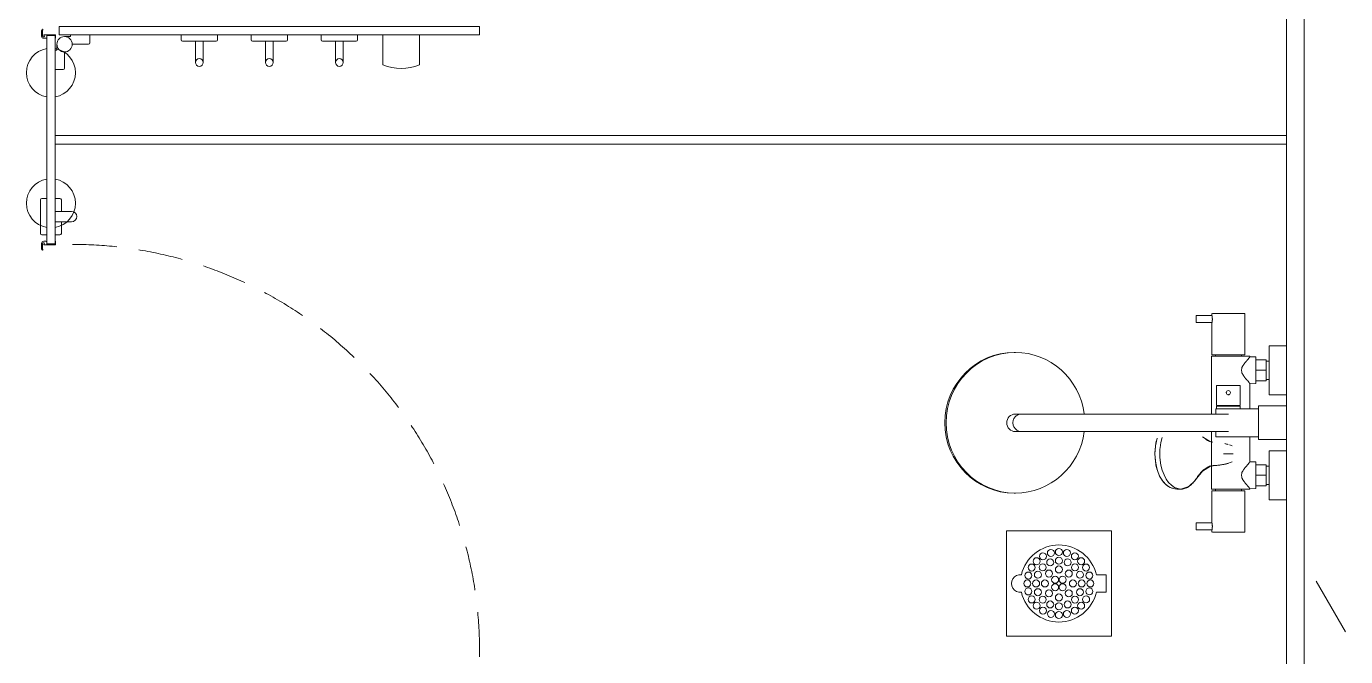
# Model space of a CAD drawing. Header units: millimetres. Extents: x -1834842 to 700335, y -490313101 to 518363.
# Drawn here: x -1238546 to -1236663, y 222040 to 222940 of the extents above; entities that cross this region are included whole.
import ezdxf

# ---------------------------------------------------------------- set-up
doc = ezdxf.new("R2010")
doc.units = ezdxf.units.MM
doc.header["$LTSCALE"] = 0.5
doc.linetypes.add('DASHED', pattern=[19.05, 12.7, -6.35])
doc.layers.get('0').update_dxf_attribs({"color": 8})
for name, color, linetype, lineweight in [('0-1', 8, 'Continuous', 5), ('A-_WALL----_H-1', 7, 'Continuous', 9), ('A_--------_E-', 7, 'Continuous', 9)]:
    doc.layers.add(name, color=color, linetype=linetype, lineweight=lineweight)
doc.layers.add('0-LOWER ROOF', color=7, linetype='Continuous')
for name, color, linetype, lineweight, true_color in [('A-_WALL----_E', 6, 'Continuous', 9, 0xff00ff), ('A-_WALLPRTN_E-1', 6, 'Continuous', 18, 0xff00ff), ('M-_SANIFIXR_E', 6, 'Continuous', 9, 0xff00ff)]:
    doc.layers.add(name, color=color, linetype=linetype, lineweight=lineweight, true_color=true_color)

# ---------------------------------------------------------------- blocks, each defined once
blk = doc.blocks.new('1599_DB_A_BLK3_1STGD_R21_rvt-2-BLK 2 LOWER ROOF PLAN')
at = {"color": 8}
for p, q in [((-164763.7, -128195.9), (-164763.7, -128187.9)), ((-164762.5, -128187.9), (-164762.5, -128195.6)), ((-164760.7, -128194.4), (-164760.7, -128193.9)), ((-164760.7, -128193.9), (-164744.2, -128193.9)), ((-164756.4, -128493.9), (-164756.4, -128193.9)), ((-164756.4, -128193.9), (-164744.4, -128193.9)), ((-164744.4, -128195.1), (-164756.4, -128195.1)), ((-164756.4, -128195.1), (-164756.4, -128197.9)), ((-164744.4, -128193.9), (-164744.4, -128493.9)), ((-164744.4, -128198.9), (-164744.4, -128195.1)), ((-164743.7, -128194.4), (-164743.7, -128197.9)), ((-164738.5, -128181.9), (-164138.5, -128181.9)), ((-164738.5, -128193.9), (-164738.5, -128181.9)), ((-164138.5, -128193.9), (-164738.5, -128193.9)), ((-164722.4, -128196.3), (-164730.9, -128196.3)), ((-164694.9, -128193.9), (-164722.4, -128193.9)), ((-164722.4, -128193.9), (-164722.4, -128196.3)), ((-164694.9, -128205.4), (-164694.9, -128193.9)), ((-164564.5, -128200.9), (-164564.5, -128193.9)), ((-164512.5, -128193.9), (-164512.5, -128200.9)), ((-164464.5, -128200.9), (-164464.5, -128193.9)), ((-164464.5, -128193.9), (-164412.5, -128193.9)), ((-164412.5, -128193.9), (-164412.5, -128200.9)), ((-164364.5, -128200.9), (-164364.5, -128193.9)), ((-164312.5, -128193.9), (-164312.5, -128200.9)), ((-164238, -128193.9), (-164290, -128193.9)), ((-164276.4, -128193.9), (-164276.4, -128236.9)), ((-164224.4, -128236.9), (-164224.4, -128193.9)), ((-164138.5, -128181.9), (-164138.5, -128193.9)), ((-164757.4, -128198.9), (-164760.7, -128198.9)), ((-164744.4, -128243.4), (-164744.4, -128215.9)), ((-164744.4, -128215.9), (-164742, -128215.9)), ((-164742, -128215.9), (-164742, -128207.4)), ((-164719.9, -128207.4), (-164696.9, -128207.4)), ((-164514.5, -128202.9), (-164562.5, -128202.9)), ((-164544, -128233.4), (-164544, -128202.9)), ((-164533, -128233.4), (-164533, -128202.9)), ((-164414.5, -128202.9), (-164462.5, -128202.9)), ((-164444, -128233.4), (-164444, -128202.9)), ((-164433, -128233.4), (-164433, -128202.9)), ((-164314.5, -128202.9), (-164362.5, -128202.9)), ((-164344, -128233.4), (-164344, -128202.9)), ((-164333, -128233.4), (-164333, -128202.9)), ((-164730.9, -128218.4), (-164730.9, -128241.4)), ((-164732.9, -128243.4), (-164744.4, -128243.4)), ((-164744.4, -128349.9), (-164744.4, -128337.9)), ((-164744.4, -128337.9), (-162986.4, -128337.9)), ((-162986.4, -128337.9), (-162986.4, -128349.9)), ((-162986.4, -128349.9), (-164744.4, -128349.9)), ((-164765.4, -128429.5), (-164765.4, -128477.5)), ((-164756.4, -128427.5), (-164763.4, -128427.5)), ((-164744.4, -128427.5), (-164737.4, -128427.5)), ((-164735.4, -128429.5), (-164735.4, -128446)), ((-164744.4, -128446), (-164720.9, -128446)), ((-164744.4, -128461), (-164720.9, -128461)), ((-164735.4, -128461), (-164735.4, -128477.5)), ((-164756.4, -128479.5), (-164763.4, -128479.5)), ((-164744.4, -128479.5), (-164737.4, -128479.5)), ((-164763.7, -128491.7), (-164763.7, -128499.7)), ((-164762.5, -128499.7), (-164762.5, -128492)), ((-164757.4, -128488.7), (-164760.7, -128488.7)), ((-164760.7, -128493.2), (-164760.7, -128493.7)), ((-164760.7, -128493.7), (-164744.2, -128493.7)), ((-164756.4, -128492.5), (-164756.4, -128489.7)), ((-164744.4, -128492.5), (-164756.4, -128492.5)), ((-164744.4, -128493.9), (-164756.4, -128493.9)), ((-164744.4, -128488.7), (-164744.4, -128492.5)), ((-164743.7, -128493.2), (-164743.7, -128489.7))]:
    blk.add_line(p, q, dxfattribs=at)
for centre, radius in [((-164730.9, -128207.4), 11), ((-164538.5, -128233.4), 5.5), ((-164438.5, -128233.4), 5.5), ((-164338.5, -128233.4), 5.5)]:
    blk.add_circle(centre, radius, dxfattribs=at)
for centre, radius, start, end in [((-164761.7, -128187.9), 2, 115, 180), ((-164760.7, -128195.9), 3, 180, 270), ((-164762.3, -128186.6), 0.6, 295, 115), ((-164761.7, -128187.9), 0.8, 115, 180), ((-164760.8, -128195.1), 1.76, 196.6334, 273.8109), ((-164760.7, -128195.6), 1.25, 270, 90), ((-164757.4, -128197.9), 1, 270, 0), ((-164744.7, -128197.9), 1, 287.4576, 360), ((-164744.2, -128194.4), 0.5, 0, 90), ((-164750.4, -128248), 35, 99.8709, 260.1291), ((-164750.4, -128248), 35, 279.8709, 80.1291), ((-164696.9, -128205.4), 2, 270, 0), ((-164562.5, -128200.9), 2, 180, 270), ((-164514.5, -128200.9), 2, 270, 0), ((-164462.5, -128200.9), 2, 180, 270), ((-164414.5, -128200.9), 2, 270, 0), ((-164362.5, -128200.9), 2, 180, 270), ((-164314.5, -128200.9), 2, 270, 0), ((-164732.9, -128241.4), 2, 270, 0), ((-164250.4, -128171.8), 70.1, 248.2289, 291.7711), ((-164750.4, -128434.5), 35, 99.8709, 260.1291), ((-164750.4, -128434.5), 35, 279.8709, 80.1291), ((-164763.4, -128429.5), 2, 90, 180), ((-164737.4, -128429.5), 2, 0, 90), ((-164720.9, -128453.5), 7.5, 270, 90), ((-164763.4, -128477.5), 2, 180, 270), ((-164737.4, -128477.5), 2, 270, 0), ((-164760.7, -128491.7), 3, 90, 180), ((-164761.7, -128499.7), 2, 180, 245), ((-164760.8, -128492.5), 1.76, 86.1891, 163.3666), ((-164761.7, -128499.7), 0.8, 180, 245), ((-164760.7, -128492), 1.25, 270, 90), ((-164757.4, -128489.7), 1, 0, 90), ((-164744.7, -128489.7), 1, 0, 72.5424), ((-164744.2, -128493.2), 0.5, 270, 0), ((-164762.3, -128501), 0.6, 245, 65)]:
    blk.add_arc(centre, radius, start, end, dxfattribs=at)
at = {"color": 8, "linetype": 'DASHED', "ltscale": 10}
blk.add_arc((-164719.2, -129074), 580.8, 359.2194, 92.5231, dxfattribs=at)
at = {"layer": 'A-_WALL----_E', "color": 8}
blk.add_line((-162961.4, -130142.4), (-162961.4, -126542.4), dxfattribs=at)
at = {"layer": 'A-_WALL----_H-1', "color": 8}
blk.add_line((-162902, -129046.5), (-162943.9, -128973.9), dxfattribs=at)
at = {"layer": 'A-_WALLPRTN_E-1', "color": 8}
blk.add_line((-162986.4, -126542.4), (-162986.4, -130142.4), dxfattribs=at)
at = {"layer": 'A_--------_E-', "color": 8}
for p, q in [((-163092.9, -128594.9), (-163092.9, -128591.9)), ((-163092.1, -128591.9), (-163069.4, -128591.9)), ((-163069.4, -128591.9), (-163045.9, -128591.9)), ((-163045.9, -128591.9), (-163045.9, -128650.9)), ((-163115.4, -128595), (-163115.4, -128594.9)), ((-163115.4, -128594.9), (-163115.4, -128595)), ((-163115.4, -128595), (-163115.4, -128594.9)), ((-163115.4, -128594.9), (-163092.9, -128594.9)), ((-163115.4, -128594.9), (-163115.4, -128604.9)), ((-163115.4, -128604.9), (-163115.4, -128604.7)), ((-163115.4, -128604.9), (-163115.4, -128604.7)), ((-163115.4, -128604.7), (-163115.4, -128604.9)), ((-163092.9, -128604.9), (-163115.4, -128604.9)), ((-163092.9, -128650.9), (-163092.9, -128604.9)), ((-163375.2, -128647.4), (-163373.5, -128647.4)), ((-163011.4, -128707.9), (-163011.4, -128637.9)), ((-163011.4, -128637.9), (-162986.4, -128637.9)), ((-162986.4, -128637.9), (-162986.4, -128707.9)), ((-163093.7, -128735.4), (-163093.4, -128652.9)), ((-163093.4, -128652.9), (-163069.4, -128652.9)), ((-163069.4, -128650.9), (-163092.9, -128650.9)), ((-163087.9, -128652.9), (-163087.9, -128650.9)), ((-163045.9, -128650.9), (-163069.4, -128650.9)), ((-163050.9, -128650.9), (-163050.9, -128652.9)), ((-163038.9, -128652.9), (-163038.9, -128653.7)), ((-163038.9, -128653.7), (-163030.4, -128653.9)), ((-163030.4, -128653.9), (-163030.4, -128691.9)), ((-163015.4, -128657.9), (-163030.4, -128657.9)), ((-163015.4, -128672.9), (-163015.4, -128657.9)), ((-163015.4, -128659.9), (-163011.4, -128659.9)), ((-163030.4, -128672.9), (-163015.4, -128672.9)), ((-163030.4, -128687.9), (-163015.4, -128687.9)), ((-163015.4, -128687.9), (-163015.4, -128672.9)), ((-163011.4, -128685.9), (-163015.4, -128685.9)), ((-163086.4, -128723.4), (-163086.4, -128694.9)), ((-163086.4, -128694.9), (-163069.4, -128694.9)), ((-163069.4, -128694.9), (-163052.4, -128694.9)), ((-163052.4, -128694.9), (-163052.4, -128723.4)), ((-163030.4, -128691.9), (-163038.9, -128692.1)), ((-163038.9, -128692.1), (-163038.9, -128728)), ((-163069.4, -128723.4), (-163086.4, -128723.4)), ((-163086.4, -128727.9), (-163086.4, -128724.4)), ((-163086.4, -128724.4), (-163069.4, -128724.4)), ((-163084.4, -128724.4), (-163084.4, -128723.4)), ((-163052.4, -128723.4), (-163069.4, -128723.4)), ((-163069.4, -128724.4), (-163052.4, -128724.4)), ((-163054.4, -128723.4), (-163054.4, -128724.4)), ((-163052.4, -128724.4), (-163052.4, -128727.9)), ((-163026.4, -128771.9), (-163026.4, -128723.9)), ((-163026.4, -128723.9), (-162986.4, -128723.9)), ((-162986.4, -128707.9), (-163011.4, -128707.9)), ((-162986.4, -128723.9), (-162986.4, -128771.9)), ((-163364.8, -128735.4), (-163373.5, -128735.4)), ((-163364.3, -128735.4), (-163364.8, -128735.4)), ((-163363.7, -128735.4), (-163364.3, -128735.4)), ((-163363, -128735.4), (-163363.7, -128735.4)), ((-163362.2, -128735.4), (-163363, -128735.4)), ((-163361.4, -128735.4), (-163362.2, -128735.4)), ((-163360.5, -128735.4), (-163361.4, -128735.4)), ((-163359.5, -128735.4), (-163360.5, -128735.4)), ((-163358.4, -128735.4), (-163359.5, -128735.4)), ((-163357.3, -128735.4), (-163358.4, -128735.4)), ((-163356.1, -128735.4), (-163357.3, -128735.4)), ((-163354.8, -128735.4), (-163356.1, -128735.4)), ((-163353.5, -128735.4), (-163354.8, -128735.4)), ((-163352.1, -128735.4), (-163353.5, -128735.4)), ((-163350.7, -128735.4), (-163352.1, -128735.4)), ((-163349.2, -128735.4), (-163350.7, -128735.4)), ((-163347.7, -128735.4), (-163349.2, -128735.4)), ((-163346.1, -128735.4), (-163347.7, -128735.4)), ((-163344.4, -128735.4), (-163346.1, -128735.4)), ((-163342.7, -128735.4), (-163344.4, -128735.4)), ((-163341, -128735.4), (-163342.7, -128735.4)), ((-163339.2, -128735.4), (-163341, -128735.4)), ((-163337.4, -128735.4), (-163339.2, -128735.4)), ((-163335.5, -128735.4), (-163337.4, -128735.4)), ((-163333.6, -128735.4), (-163335.5, -128735.4)), ((-163331.7, -128735.4), (-163333.6, -128735.4)), ((-163329.8, -128735.4), (-163331.7, -128735.4)), ((-163327.8, -128735.4), (-163329.8, -128735.4)), ((-163325.8, -128735.4), (-163327.8, -128735.4)), ((-163323.8, -128735.4), (-163325.8, -128735.4)), ((-163321.8, -128735.4), (-163323.8, -128735.4)), ((-163319.8, -128735.4), (-163321.8, -128735.4)), ((-163317.7, -128735.4), (-163319.8, -128735.4)), ((-163315.7, -128735.4), (-163317.7, -128735.4)), ((-163315.4, -128735.4), (-163315.7, -128735.4)), ((-163119.4, -128735.4), (-163315.4, -128735.4)), ((-163117.4, -128735.4), (-163119.4, -128735.4)), ((-163115.4, -128735.4), (-163117.4, -128735.4)), ((-163113.4, -128735.4), (-163115.4, -128735.4)), ((-163111.4, -128735.4), (-163113.4, -128735.4)), ((-163109.4, -128735.4), (-163111.4, -128735.4)), ((-163107.5, -128735.4), (-163109.4, -128735.4)), ((-163105.6, -128735.4), (-163107.5, -128735.4)), ((-163103.6, -128735.4), (-163105.6, -128735.4)), ((-163101.8, -128735.4), (-163103.6, -128735.4)), ((-163099.9, -128735.4), (-163101.8, -128735.4)), ((-163098.1, -128735.4), (-163099.9, -128735.4)), ((-163096.3, -128735.4), (-163098.1, -128735.4)), ((-163094.5, -128735.4), (-163096.3, -128735.4)), ((-163092.8, -128735.4), (-163094.5, -128735.4)), ((-163091.1, -128735.4), (-163092.8, -128735.4)), ((-163089.5, -128735.4), (-163091.1, -128735.4)), ((-163087.9, -128735.4), (-163089.5, -128735.4)), ((-163086.4, -128735.4), (-163087.9, -128735.4)), ((-163087.4, -128735.3), (-163087.4, -128727.9)), ((-163087.4, -128727.9), (-163026.4, -128727.9)), ((-163084.9, -128735.4), (-163086.4, -128735.4)), ((-163083.5, -128735.4), (-163084.9, -128735.4)), ((-163082.1, -128735.4), (-163083.5, -128735.4)), ((-163080.8, -128735.4), (-163082.1, -128735.4)), ((-163079.6, -128735.4), (-163080.8, -128735.4)), ((-163078.4, -128735.4), (-163079.6, -128735.4)), ((-163077.3, -128735.4), (-163078.4, -128735.4)), ((-163076.3, -128735.4), (-163077.3, -128735.4)), ((-163075.3, -128735.4), (-163076.3, -128735.4)), ((-163074.4, -128735.4), (-163075.3, -128735.4)), ((-163073.5, -128735.4), (-163074.4, -128735.4)), ((-163072.8, -128735.4), (-163073.5, -128735.4)), ((-163072.1, -128735.4), (-163072.8, -128735.4)), ((-163071.5, -128735.4), (-163072.1, -128735.4)), ((-163070.9, -128735.4), (-163071.5, -128735.4)), ((-163070.5, -128735.4), (-163070.9, -128735.4)), ((-163070.1, -128735.4), (-163070.5, -128735.4)), ((-163069.8, -128735.4), (-163070.1, -128735.4)), ((-163069.6, -128735.4), (-163069.8, -128735.4)), ((-163069.8, -128735.4), (-163069.6, -128735.4)), ((-163069.4, -128735.4), (-163069.6, -128735.4)), ((-163069.6, -128735.4), (-163069.4, -128735.4)), ((-163069.4, -128735.4), (-163069.4, -128735.4)), ((-163069.4, -128735.4), (-163069.4, -128735.4)), ((-163364.8, -128760.4), (-163373.5, -128760.4)), ((-163364.7, -128760.4), (-163364.8, -128760.4)), ((-163364.2, -128760.4), (-163364.7, -128760.4)), ((-163363.6, -128760.4), (-163364.2, -128760.4)), ((-163362.9, -128760.4), (-163363.6, -128760.4)), ((-163362.1, -128760.4), (-163362.9, -128760.4)), ((-163361.2, -128760.4), (-163362.1, -128760.4)), ((-163360.3, -128760.4), (-163361.2, -128760.4)), ((-163359.3, -128760.4), (-163360.3, -128760.4)), ((-163358.2, -128760.4), (-163359.3, -128760.4)), ((-163357.1, -128760.4), (-163358.2, -128760.4)), ((-163355.9, -128760.4), (-163357.1, -128760.4)), ((-163354.6, -128760.4), (-163355.9, -128760.4)), ((-163353.3, -128760.4), (-163354.6, -128760.4)), ((-163351.9, -128760.4), (-163353.3, -128760.4)), ((-163350.5, -128760.4), (-163351.9, -128760.4)), ((-163349, -128760.4), (-163350.5, -128760.4)), ((-163347.4, -128760.4), (-163349, -128760.4)), ((-163345.8, -128760.4), (-163347.4, -128760.4)), ((-163344.1, -128760.4), (-163345.8, -128760.4)), ((-163342.4, -128760.4), (-163344.1, -128760.4)), ((-163340.7, -128760.4), (-163342.4, -128760.4)), ((-163338.9, -128760.4), (-163340.7, -128760.4)), ((-163337.1, -128760.4), (-163338.9, -128760.4)), ((-163335.2, -128760.4), (-163337.1, -128760.4)), ((-163333.3, -128760.4), (-163335.2, -128760.4)), ((-163331.4, -128760.4), (-163333.3, -128760.4)), ((-163329.5, -128760.4), (-163331.4, -128760.4)), ((-163327.5, -128760.4), (-163329.5, -128760.4)), ((-163325.5, -128760.4), (-163327.5, -128760.4)), ((-163323.5, -128760.4), (-163325.5, -128760.4)), ((-163321.5, -128760.4), (-163323.5, -128760.4)), ((-163319.4, -128760.4), (-163321.5, -128760.4)), ((-163317.4, -128760.4), (-163319.4, -128760.4)), ((-163315.4, -128760.4), (-163317.4, -128760.4)), ((-163119.4, -128760.4), (-163315.4, -128760.4)), ((-163118.8, -128760.4), (-163119.4, -128760.4)), ((-163116.8, -128760.4), (-163118.8, -128760.4)), ((-163114.8, -128760.4), (-163116.8, -128760.4)), ((-163112.9, -128760.4), (-163114.8, -128760.4)), ((-163110.9, -128760.4), (-163112.9, -128760.4)), ((-163108.9, -128760.4), (-163110.9, -128760.4)), ((-163107, -128760.4), (-163108.9, -128760.4)), ((-163105, -128760.4), (-163107, -128760.4)), ((-163103.1, -128760.4), (-163105, -128760.4)), ((-163101.3, -128760.4), (-163103.1, -128760.4)), ((-163099.4, -128760.4), (-163101.3, -128760.4)), ((-163097.6, -128760.4), (-163099.4, -128760.4)), ((-163095.8, -128760.4), (-163097.6, -128760.4)), ((-163094.1, -128760.4), (-163095.8, -128760.4)), ((-163092.4, -128760.4), (-163094.1, -128760.4)), ((-163093.7, -128760.4), (-163093.4, -128842.9)), ((-163090.7, -128760.4), (-163092.4, -128760.4)), ((-163089.1, -128760.4), (-163090.7, -128760.4)), ((-163087.5, -128760.4), (-163089.1, -128760.4)), ((-163086, -128760.4), (-163087.5, -128760.4)), ((-163087.4, -128767.9), (-163087.4, -128760.5)), ((-163084.5, -128760.4), (-163086, -128760.4)), ((-163083.1, -128760.4), (-163084.5, -128760.4)), ((-163081.8, -128760.4), (-163083.1, -128760.4)), ((-163080.5, -128760.4), (-163081.8, -128760.4)), ((-163079.3, -128760.4), (-163080.5, -128760.4)), ((-163078.1, -128760.4), (-163079.3, -128760.4)), ((-163077, -128760.4), (-163078.1, -128760.4)), ((-163076, -128760.4), (-163077, -128760.4)), ((-163075, -128760.4), (-163076, -128760.4)), ((-163074.1, -128760.4), (-163075, -128760.4)), ((-163073.3, -128760.4), (-163074.1, -128760.4)), ((-163072.6, -128760.4), (-163073.3, -128760.4)), ((-163071.9, -128760.4), (-163072.6, -128760.4)), ((-163071.3, -128760.4), (-163071.9, -128760.4)), ((-163070.8, -128760.4), (-163071.3, -128760.4)), ((-163070.4, -128760.4), (-163070.8, -128760.4)), ((-163070, -128760.4), (-163070.4, -128760.4)), ((-163069.7, -128760.4), (-163070, -128760.4)), ((-163069.5, -128760.4), (-163069.7, -128760.4)), ((-163069.4, -128760.4), (-163069.5, -128760.4)), ((-163069.4, -128760.4), (-163069.4, -128760.4)), ((-163173.6, -128780.9), (-163174.5, -128792.4)), ((-163173, -128777), (-163174.4, -128792.4)), ((-163171.3, -128770.1), (-163173.6, -128780.9)), ((-163172.3, -128774), (-163173, -128777)), ((-163165.7, -128776.1), (-163166.9, -128783.7)), ((-163163.8, -128769), (-163165.7, -128776.1)), ((-163095, -128775), (-163106.2, -128767.9)), ((-163102.2, -128771.2), (-163099, -128773.2)), ((-163099, -128773.2), (-163096.2, -128774.6)), ((-163096.2, -128774.6), (-163091.8, -128775.5)), ((-163026.4, -128767.9), (-163087.4, -128767.9)), ((-163071.4, -128778.3), (-163073.6, -128777.8)), ((-163069.9, -128778.8), (-163071.4, -128778.3)), ((-163063.8, -128780.8), (-163067.7, -128779.3)), ((-163038.9, -128803.7), (-163038.9, -128767.7)), ((-162986.4, -128771.9), (-163026.4, -128771.9)), ((-163174.5, -128792.4), (-163173.6, -128803.9)), ((-163174.4, -128792.4), (-163173, -128807.7)), ((-163166.9, -128801.1), (-163165.7, -128808.6)), ((-163076.3, -128792.4), (-163076.1, -128792.4)), ((-163076.1, -128792.4), (-163067.6, -128792.4)), ((-163067.6, -128792.4), (-163062.8, -128792.4)), ((-163011.4, -128787.9), (-163011.4, -128857.9)), ((-162986.4, -128787.9), (-163011.4, -128787.9)), ((-162986.4, -128857.9), (-162986.4, -128787.9)), ((-163173.6, -128803.9), (-163171.3, -128814.6)), ((-163173, -128807.7), (-163172.3, -128810.8)), ((-163171.6, -128813.6), (-163168.7, -128821.5)), ((-163171.3, -128814.6), (-163167.6, -128824)), ((-163165.7, -128808.6), (-163163.8, -128815.7)), ((-163163.8, -128815.7), (-163161.3, -128822.3)), ((-163116.2, -128829.4), (-163106.2, -128816.8)), ((-163110, -128821.4), (-163108.2, -128819.1)), ((-163108.2, -128819.1), (-163106.7, -128817.5)), ((-163106.7, -128817.5), (-163103, -128814.2)), ((-163106.2, -128816.8), (-163095, -128809.8)), ((-163103, -128814.2), (-163102.2, -128813.6)), ((-163102.2, -128813.6), (-163100.8, -128812.6)), ((-163100.8, -128812.6), (-163096.9, -128810.5)), ((-163096.9, -128810.5), (-163093.1, -128809.4)), ((-163095, -128809.8), (-163086.7, -128808.7)), ((-163093.1, -128809.4), (-163083.5, -128808.5)), ((-163086.7, -128808.7), (-163080.9, -128808.1)), ((-163083.5, -128808.5), (-163072.2, -128806.7)), ((-163080.9, -128808.1), (-163076.7, -128807.5)), ((-163076.7, -128807.5), (-163073.6, -128807)), ((-163073.6, -128807), (-163071.4, -128806.4)), ((-163072.2, -128806.7), (-163063.8, -128803.9)), ((-163071.4, -128806.4), (-163069.9, -128805.9)), ((-163030.4, -128803.9), (-163038.9, -128803.7)), ((-163030.4, -128841.9), (-163030.4, -128803.9)), ((-163030.4, -128807.9), (-163015.4, -128807.9)), ((-163015.4, -128807.9), (-163015.4, -128822.9)), ((-163011.4, -128809.9), (-163015.4, -128809.9)), ((-163168.7, -128821.5), (-163166.6, -128825.8)), ((-163167.6, -128824), (-163163, -128831.5)), ((-163164.2, -128829.6), (-163162.1, -128832.5)), ((-163163, -128831.5), (-163157.8, -128837)), ((-163162.1, -128832.5), (-163158.2, -128836.4)), ((-163161.3, -128822.3), (-163158.3, -128828.2)), ((-163158.3, -128828.2), (-163154.7, -128833.2)), ((-163157.8, -128837), (-163152.3, -128840.5)), ((-163154.7, -128833.2), (-163150.6, -128837.2)), ((-163150.6, -128837.2), (-163146.3, -128840.1)), ((-163129.1, -128840.9), (-163123.4, -128837.2)), ((-163126.1, -128839.1), (-163117.3, -128830.9)), ((-163123.4, -128837.2), (-163117.3, -128830.9)), ((-163117.3, -128830.9), (-163111.4, -128823.2)), ((-163117.3, -128830.9), (-163116.2, -128829.4)), ((-163111.4, -128823.2), (-163110, -128821.4)), ((-163030.4, -128822.9), (-163015.4, -128822.9)), ((-163015.4, -128837.9), (-163030.4, -128837.9)), ((-163015.4, -128822.9), (-163015.4, -128837.9)), ((-163015.4, -128835.9), (-163011.4, -128835.9)), ((-163373.5, -128848.4), (-163375.2, -128848.4)), ((-163152.3, -128840.5), (-163146, -128842.3)), ((-163146.3, -128840.1), (-163141.7, -128841.9)), ((-163146, -128842.3), (-163145.7, -128842.3)), ((-163145.7, -128842.3), (-163138.2, -128842.8)), ((-163144.1, -128842.4), (-163142.8, -128842.5)), ((-163142.8, -128842.5), (-163141.5, -128842.6)), ((-163141.7, -128841.9), (-163137.1, -128842.5)), ((-163141.5, -128842.6), (-163140.2, -128842.7)), ((-163140.2, -128842.7), (-163138.9, -128842.8)), ((-163138.9, -128842.8), (-163137.6, -128842.8)), ((-163137.6, -128842.8), (-163133.3, -128842.3)), ((-163137.1, -128842.5), (-163126.1, -128839.1)), ((-163133.3, -128842.3), (-163129.1, -128840.9)), ((-163093.4, -128842.9), (-163069.4, -128842.9)), ((-163069.4, -128844.9), (-163092.9, -128844.9)), ((-163092.9, -128844.9), (-163092.9, -128890.9)), ((-163087.9, -128842.9), (-163087.9, -128844.9)), ((-163045.9, -128844.9), (-163069.4, -128844.9)), ((-163050.9, -128844.9), (-163050.9, -128842.9)), ((-163045.9, -128903.9), (-163045.9, -128844.9)), ((-163038.9, -128842.1), (-163030.4, -128841.9)), ((-163038.9, -128842.9), (-163038.9, -128842.1)), ((-163011.4, -128857.9), (-162986.4, -128857.9)), ((-163092.9, -128890.9), (-163115.4, -128890.9)), ((-163115.4, -128890.9), (-163115.4, -128891)), ((-163115.4, -128900.9), (-163115.4, -128890.9)), ((-163115.4, -128890.9), (-163115.4, -128891)), ((-163115.4, -128891), (-163115.4, -128890.9)), ((-163115.4, -128900.7), (-163115.4, -128900.9)), ((-163115.4, -128900.9), (-163115.4, -128900.7)), ((-163115.4, -128900.7), (-163115.4, -128900.9)), ((-163115.4, -128900.9), (-163092.9, -128900.9)), ((-163092.9, -128900.9), (-163092.9, -128903.9)), ((-163092.1, -128903.9), (-163069.4, -128903.9)), ((-163069.4, -128903.9), (-163045.9, -128903.9))]:
    blk.add_line(p, q, dxfattribs=at)
for start, end in [(90, 270), (270, 90)]:
    blk.add_arc((-163069.4, -128704.9), 3, start, end, dxfattribs=at)
for centre, major_axis, ratio, start_param, end_param in [((-163375.2, -128747.9), (0, -100.5), 0.984808, 3.141593, 6.283185), ((-163373.5, -128747.9), (0, -100.5), 0.984808, 3.141593, 6.283185), ((-163373.5, -128747.9), (0, -100.5), 0.984808, 1.696607, 3.141593), ((-163373.5, -128747.9), (0, -12.5), 0.984808, 3.141593, 6.283185), ((-163373.5, -128747.9), (0, -12.5), 0.984808, 2.990605, 3.141593), ((-163373.5, -128747.9), (0, -12.5), 0.984808, 0, 0.150987), ((-163373.5, -128747.9), (0, -100.5), 0.984808, 0, 1.444986), ((-163144.1, -128792.4), (0, -50), 0.603332, 4.31969, 4.712389), ((-163144.1, -128792.4), (0, -50), 0.603332, 4.712389, 6.283185)]:
    blk.add_ellipse(centre, major_axis=major_axis, ratio=ratio, start_param=start_param, end_param=end_param, dxfattribs=at)
for points, knots in [([(-163092.9, -128604.9), (-163092.9, -128604.9), (-163092.9, -128604.8), (-163092.8, -128604.6), (-163092.7, -128604.2), (-163092.7, -128603.7), (-163092.6, -128603.1), (-163092.5, -128602.4), (-163092.4, -128601.6), (-163092.3, -128600.7), (-163092.3, -128599.8), (-163092.3, -128599.1), (-163092.4, -128598.4), (-163092.4, -128597.5), (-163092.6, -128596.6), (-163092.7, -128595.9), (-163092.8, -128595.1), (-163092.9, -128594.9), (-163092.9, -128594.9)], [0, 0, 0, 0, 0.055556, 0.111111, 0.166667, 0.222222, 0.277778, 0.333333, 0.388889, 0.444444, 0.513889, 0.548611, 0.583333, 0.652778, 0.722222, 0.791667, 0.861111, 1, 1, 1, 1]), ([(-163038.9, -128652.9), (-163038.9, -128652.9), (-163041.2, -128652.9), (-163045.1, -128652.9), (-163052, -128652.9), (-163063.3, -128652.9), (-163069.4, -128652.9)], [0, 0, 0, 0, 0.01974667, 0.04180364, 0.07040511, 0.09897424, 0.09897424, 0.09897424, 0.09897424]), ([(-163038.9, -128653.7), (-163038.8, -128653.7), (-163038.9, -128653.9), (-163039.2, -128654.4), (-163039.5, -128654.8), (-163039.7, -128655.1), (-163039.9, -128655.4), (-163040.3, -128655.9), (-163040.9, -128656.6), (-163041.6, -128657.4), (-163042.1, -128657.9), (-163042.4, -128658.3), (-163042.6, -128658.6), (-163042.8, -128658.8), (-163043.1, -128659.2), (-163043.7, -128659.8), (-163044.3, -128660.6), (-163045, -128661.4), (-163045.5, -128662), (-163045.9, -128662.5), (-163046.2, -128662.9), (-163046.4, -128663.1), (-163046.5, -128663.3), (-163046.6, -128663.5), (-163046.8, -128663.7), (-163047.1, -128664.1), (-163047.5, -128664.7), (-163048, -128665.4), (-163048.7, -128666.4), (-163049.4, -128667.4), (-163049.8, -128668.3), (-163050, -128668.8), (-163050.1, -128669.3), (-163050.2, -128669.7), (-163050.3, -128670.3), (-163050.5, -128671.3), (-163050.6, -128672.9), (-163050.5, -128674.5), (-163050.3, -128675.5), (-163050.2, -128676.1), (-163050.1, -128676.5), (-163050, -128676.9), (-163049.8, -128677.5), (-163049.3, -128678.4), (-163048.7, -128679.4), (-163048, -128680.4), (-163047.5, -128681.1), (-163047, -128681.7), (-163046.8, -128682.1), (-163046.6, -128682.3), (-163046.5, -128682.5), (-163046.4, -128682.6), (-163046.2, -128682.9), (-163045.9, -128683.3), (-163045.5, -128683.8), (-163045, -128684.4), (-163044.3, -128685.2), (-163043.6, -128686), (-163043.1, -128686.6), (-163042.8, -128687), (-163042.6, -128687.2), (-163042.4, -128687.5), (-163042.1, -128687.8), (-163041.6, -128688.4), (-163040.9, -128689.2), (-163040.3, -128689.9), (-163039.9, -128690.4), (-163039.7, -128690.7), (-163039.4, -128691), (-163039.2, -128691.4), (-163038.9, -128691.9), (-163038.8, -128692.1), (-163038.9, -128692.1)], [-1, -1, -1, -1, -0.944444, -0.916667, -0.902778, -0.888889, -0.875, -0.861111, -0.833333, -0.805556, -0.791667, -0.784722, -0.777778, -0.770833, -0.763889, -0.75, -0.722222, -0.708333, -0.694444, -0.680556, -0.673611, -0.670139, -0.666667, -0.663194, -0.659722, -0.652778, -0.638889, -0.625, -0.611111, -0.583333, -0.569444, -0.5625, -0.555556, -0.548611, -0.541667, -0.527778, -0.5, -0.472222, -0.458333, -0.451389, -0.444444, -0.4375, -0.430556, -0.416667, -0.388889, -0.375, -0.361111, -0.347222, -0.340278, -0.336806, -0.333333, -0.329861, -0.326389, -0.319444, -0.305556, -0.291667, -0.277778, -0.25, -0.236111, -0.229167, -0.222222, -0.215278, -0.208333, -0.194444, -0.166667, -0.138889, -0.125, -0.111111, -0.097222, -0.083333, -0.055556, 0, 0, 0, 0]), ([(-163044.1, -128652.9), (-163043, -128652.9), (-163041, -128652.9), (-163038.9, -128652.9), (-163038.9, -128652.9)], [0.0618589, 0.0618589, 0.0618589, 0.0618589, 0.07922757, 0.09897424, 0.09897424, 0.09897424, 0.09897424]), ([(-163072.3, -128704.4), (-163072.4, -128704.6), (-163072.4, -128704.9), (-163072.4, -128705.2), (-163072.3, -128705.4), (-163072.3, -128705.4)], [0.4444444, 0.4444444, 0.4444444, 0.4444444, 0.5138889, 0.5486111, 0.5555556, 0.5555556, 0.5555556, 0.5555556]), ([(-163167.3, -128792.4), (-163167.3, -128790.6), (-163167.2, -128787.7), (-163167, -128784.8), (-163166.9, -128783.7)], [-1, -1, -1, -1, -0.4, 0, 0, 0, 0]), ([(-163166.9, -128801.1), (-163167, -128799.4), (-163167.3, -128796.5), (-163167.3, -128793.5), (-163167.3, -128792.4)], [-1, -1, -1, -1, -0.4, 0, 0, 0, 0]), ([(-163070.6, -128805.9), (-163071, -128806.1), (-163071.9, -128806.4), (-163074.1, -128807), (-163077.2, -128807.6), (-163080.7, -128808.1), (-163084.2, -128808.5), (-163086.8, -128808.8), (-163089.1, -128809), (-163091.1, -128809.1), (-163093.2, -128809.3), (-163095.2, -128809.7), (-163096.9, -128810.3), (-163098.2, -128810.9), (-163099.6, -128811.6), (-163101.5, -128812.8), (-163104, -128814.5), (-163106.9, -128817), (-163109.7, -128819.8), (-163112.2, -128823), (-163114.4, -128826.4), (-163116.7, -128829.8), (-163119.1, -128832.8), (-163122.3, -128836.2), (-163126.5, -128839.7), (-163132, -128842.2), (-163135.7, -128842.8), (-163137.6, -128842.8)], [0, 0, 0, 0, 0.1, 0.2, 0.3, 0.4, 0.45, 0.5, 0.525, 0.55, 0.575, 0.6, 0.6125, 0.625, 0.6375, 0.65, 0.675, 0.7, 0.725, 0.75, 0.775, 0.8, 0.825, 0.85, 0.9, 0.95, 1, 1, 1, 1]), ([(-163038.9, -128842.1), (-163038.8, -128842.1), (-163038.9, -128841.9), (-163039.2, -128841.4), (-163039.5, -128841), (-163039.7, -128840.7), (-163039.9, -128840.3), (-163040.3, -128839.8), (-163040.9, -128839.1), (-163041.6, -128838.4), (-163042.1, -128837.8), (-163042.4, -128837.5), (-163042.6, -128837.2), (-163042.8, -128836.9), (-163043.1, -128836.6), (-163043.7, -128835.9), (-163044.3, -128835.2), (-163045, -128834.4), (-163045.5, -128833.8), (-163045.9, -128833.2), (-163046.2, -128832.8), (-163046.4, -128832.6), (-163046.5, -128832.4), (-163046.6, -128832.3), (-163046.8, -128832.1), (-163047.1, -128831.7), (-163047.5, -128831.1), (-163048, -128830.4), (-163048.7, -128829.4), (-163049.4, -128828.4), (-163049.8, -128827.4), (-163050, -128826.9), (-163050.1, -128826.5), (-163050.2, -128826.1), (-163050.3, -128825.5), (-163050.5, -128824.4), (-163050.6, -128822.9), (-163050.5, -128821.3), (-163050.3, -128820.2), (-163050.2, -128819.7), (-163050.1, -128819.2), (-163050, -128818.8), (-163049.8, -128818.3), (-163049.3, -128817.3), (-163048.7, -128816.3), (-163048, -128815.4), (-163047.5, -128814.6), (-163047, -128814.1), (-163046.8, -128813.7), (-163046.6, -128813.4), (-163046.5, -128813.3), (-163046.4, -128813.1), (-163046.2, -128812.9), (-163045.9, -128812.5), (-163045.5, -128812), (-163045, -128811.3), (-163044.3, -128810.6), (-163043.6, -128809.8), (-163043.1, -128809.2), (-163042.8, -128808.8), (-163042.6, -128808.5), (-163042.4, -128808.3), (-163042.1, -128807.9), (-163041.6, -128807.3), (-163040.9, -128806.6), (-163040.3, -128805.9), (-163039.9, -128805.4), (-163039.7, -128805), (-163039.4, -128804.7), (-163039.2, -128804.4), (-163038.9, -128803.9), (-163038.8, -128803.7), (-163038.9, -128803.7)], [-1, -1, -1, -1, -0.944444, -0.916667, -0.902778, -0.888889, -0.875, -0.861111, -0.833333, -0.805556, -0.791667, -0.784722, -0.777778, -0.770833, -0.763889, -0.75, -0.722222, -0.708333, -0.694444, -0.680556, -0.673611, -0.670139, -0.666667, -0.663194, -0.659722, -0.652778, -0.638889, -0.625, -0.611111, -0.583333, -0.569444, -0.5625, -0.555556, -0.548611, -0.541667, -0.527778, -0.5, -0.472222, -0.458333, -0.451389, -0.444444, -0.4375, -0.430556, -0.416667, -0.388889, -0.375, -0.361111, -0.347222, -0.340278, -0.336806, -0.333333, -0.329861, -0.326389, -0.319444, -0.305556, -0.291667, -0.277778, -0.25, -0.236111, -0.229167, -0.222222, -0.215278, -0.208333, -0.194444, -0.166667, -0.138889, -0.125, -0.111111, -0.097222, -0.083333, -0.055556, 0, 0, 0, 0]), ([(-163144.5, -128841.9), (-163144.5, -128842), (-163144.5, -128842.2), (-163144.2, -128842.4), (-163144.1, -128842.4), (-163144.1, -128842.4)], [-1, -1, -1, -1, -0.875, -0.625, 0, 0, 0, 0]), ([(-163137.6, -128842.8), (-163137.5, -128842.8), (-163137.4, -128842.8), (-163137.2, -128842.6), (-163137.1, -128842.5), (-163137.1, -128842.5)], [-0.9879218, -0.9879218, -0.9879218, -0.9879218, -0.75, -0.5, 0, 0, 0, 0]), ([(-163038.9, -128842.9), (-163038.9, -128842.9), (-163041.2, -128842.9), (-163045.1, -128842.9), (-163052, -128842.9), (-163063.3, -128842.9), (-163069.4, -128842.9)], [0, 0, 0, 0, 0.01974667, 0.04180364, 0.07040511, 0.09897424, 0.09897424, 0.09897424, 0.09897424]), ([(-163044.1, -128842.9), (-163043, -128842.9), (-163041, -128842.9), (-163038.9, -128842.9), (-163038.9, -128842.9)], [0.0618589, 0.0618589, 0.0618589, 0.0618589, 0.07922757, 0.09897424, 0.09897424, 0.09897424, 0.09897424]), ([(-163092.9, -128890.9), (-163092.9, -128890.9), (-163092.9, -128890.9), (-163092.8, -128891.1), (-163092.7, -128891.5), (-163092.7, -128892), (-163092.6, -128892.6), (-163092.5, -128893.4), (-163092.4, -128894.2), (-163092.3, -128895.1), (-163092.3, -128895.9), (-163092.3, -128896.6), (-163092.4, -128897.3), (-163092.4, -128898.2), (-163092.6, -128899.1), (-163092.7, -128899.9), (-163092.8, -128900.6), (-163092.9, -128900.9), (-163092.9, -128900.9)], [0, 0, 0, 0, 0.055556, 0.111111, 0.166667, 0.222222, 0.277778, 0.333333, 0.388889, 0.444444, 0.513889, 0.548611, 0.583333, 0.652778, 0.722222, 0.791667, 0.861111, 1, 1, 1, 1])]:
    blk.add_open_spline(points, degree=3, knots=knots, dxfattribs=at)
for points in [[(-163039, -128652.9), (-163038.9, -128652.9), (-163038.9, -128652.9), (-163038.9, -128652.9)], [(-163038.9, -128652.9), (-163038.9, -128652.9), (-163038.9, -128652.9), (-163039, -128652.9)], [(-163070.4, -128707.7), (-163070.1, -128707.8), (-163069.7, -128707.9), (-163069.4, -128707.9)], [(-163069.4, -128707.9), (-163069.2, -128707.9), (-163068.8, -128707.8), (-163068.5, -128707.8), (-163068.3, -128707.7)], [(-163364.8, -128760.4), (-163366.4, -128760.4), (-163369.6, -128759.7), (-163373.7, -128756.9), (-163376.4, -128752.8), (-163377.4, -128747.9), (-163376.4, -128743), (-163373.7, -128738.8), (-163369.6, -128736), (-163366.4, -128735.4), (-163364.8, -128735.4)], [(-163364.8, -128735.4), (-163364.3, -128735.4), (-163363.7, -128735.4), (-163363.1, -128735.5)], [(-163363.1, -128760.3), (-163363.7, -128760.3), (-163364.3, -128760.4), (-163364.8, -128760.4)], [(-163074.3, -128777.7), (-163073.4, -128777.9), (-163071.9, -128778.3), (-163071, -128778.7), (-163070.6, -128778.8)], [(-163174.3, -128792.4), (-163174.3, -128792.4), (-163174.3, -128792.4), (-163174.4, -128792.4)], [(-163174.3, -128792.4), (-163174.3, -128792.4), (-163174.3, -128792.4), (-163174.4, -128792.4)], [(-163174.3, -128792.4), (-163174.3, -128792.4), (-163174.3, -128792.4), (-163174.3, -128792.4)], [(-163174.3, -128792.4), (-163174.3, -128792.4), (-163174.3, -128792.4), (-163174.3, -128792.4)], [(-163039, -128842.9), (-163038.9, -128842.9), (-163038.9, -128842.9), (-163038.9, -128842.9)], [(-163038.9, -128842.9), (-163038.9, -128842.9), (-163038.9, -128842.9), (-163039, -128842.9)]]:
    blk.add_open_spline(points, degree=3, dxfattribs=at)
at = {"layer": 'M-_SANIFIXR_E', "color": 8}
for p, q in [((-163236.4, -128902.4), (-163386.4, -128902.4)), ((-163386.4, -128902.4), (-163386.4, -129052.4)), ((-163236.4, -129052.4), (-163236.4, -128902.4)), ((-163243.9, -128964.9), (-163257.8, -128964.9)), ((-163243.9, -128989.9), (-163243.9, -128964.9)), ((-163257.8, -128989.9), (-163243.9, -128989.9)), ((-163386.4, -129052.4), (-163236.4, -129052.4))]:
    blk.add_line(p, q, dxfattribs=at)
for centre in [(-163322.8, -128933.8), (-163311.4, -128932.4), (-163300, -128933.8), (-163350.2, -128954.6), (-163343.2, -128945.6), (-163334.4, -128954.4), (-163334.2, -128938.6), (-163323.8, -128947.3), (-163311.4, -128944.9), (-163298.9, -128947.3), (-163288.6, -128938.5), (-163288.4, -128954.4), (-163279.6, -128945.6), (-163272.6, -128954.6), (-163354.9, -128966), (-163341.4, -128964.9), (-163325.5, -128963.2), (-163316.7, -128972.1), (-163311.4, -128957.4), (-163306.1, -128972.1), (-163297.2, -128963.2), (-163281.3, -128964.9), (-163267.8, -128966), (-163356.4, -128977.4), (-163354.9, -128988.8), (-163343.9, -128977.4), (-163341.4, -128989.8), (-163331.4, -128977.4), (-163325.5, -128991.5), (-163316.7, -128982.7), (-163306.1, -128982.7), (-163297.2, -128991.5), (-163291.4, -128977.4), (-163281.3, -128989.8), (-163278.9, -128977.4), (-163267.8, -128988.7), (-163266.4, -128977.4), (-163350.2, -129000.2), (-163343.2, -129009.2), (-163334.4, -129000.4), (-163323.8, -129007.4), (-163311.4, -128997.4), (-163311.4, -129009.9), (-163298.9, -129007.4), (-163288.4, -129000.4), (-163279.6, -129009.2), (-163272.5, -129000.1), (-163334.1, -129016.2), (-163322.7, -129020.9), (-163311.4, -129022.4), (-163300, -129020.9), (-163288.6, -129016.2)]:
    blk.add_circle(centre, 5, dxfattribs=at)
for centre, radius, start, end in [((-163311.4, -128977.4), 55, 13.1366, 166.95), ((-163366.4, -128977.4), 12.5, 83.475, 276.525), ((-163311.4, -128977.4), 55, 193.05, 346.8634)]:
    blk.add_arc(centre, radius, start, end, dxfattribs=at)
blk = doc.blocks.new('BLK2-LOWER ROOF')
at = {"layer": '0-1'}
blk.add_blockref('1599_DB_A_BLK3_1STGD_R21_rvt-2-BLK 2 LOWER ROOF PLAN', (89296.6, 0), dxfattribs=at)

msp = doc.modelspace()

# ---------------------------------------------------------------- block references
at = {"layer": '0-LOWER ROOF', "color": 6}
msp.add_blockref('BLK2-LOWER ROOF', (-1163057.1, 351121.7), dxfattribs=at)

doc.saveas('drawing.dxf')
